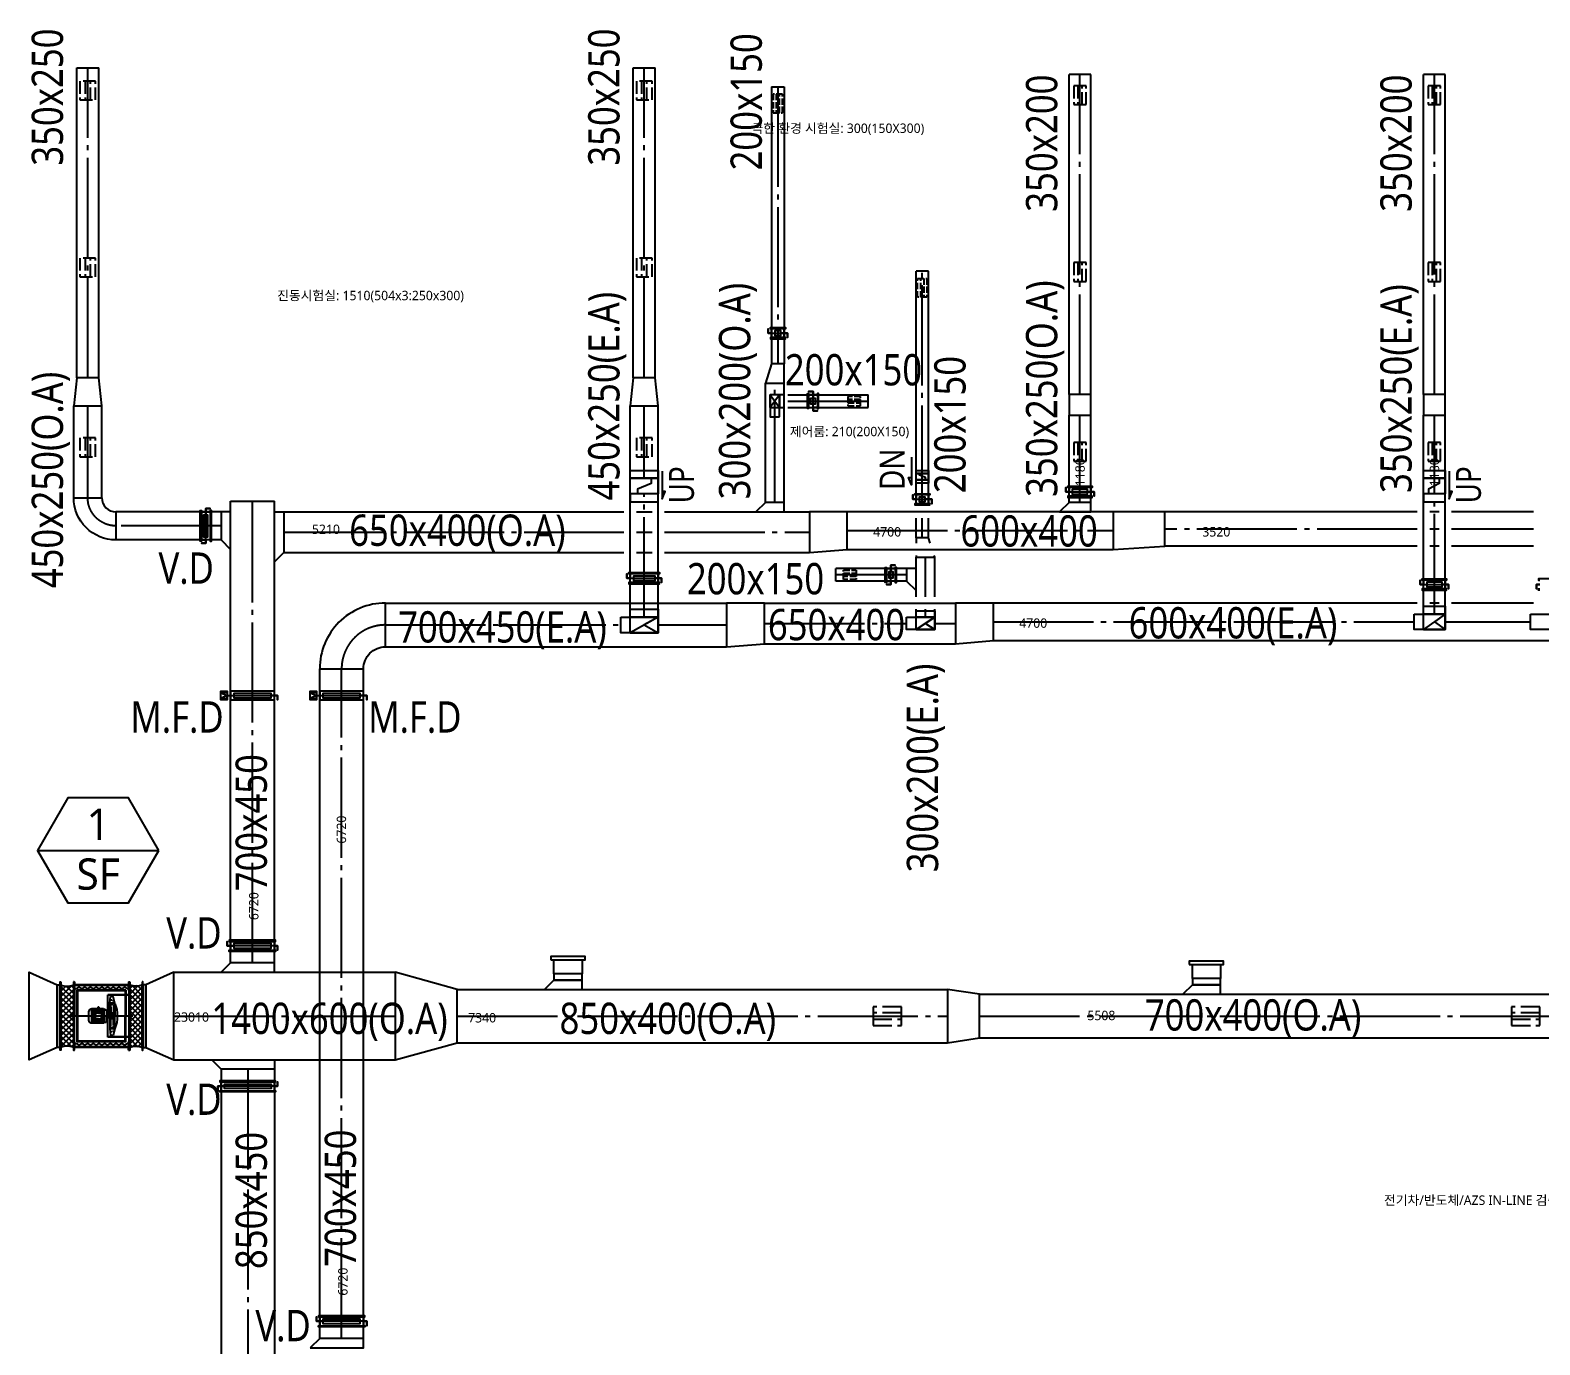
# Model space of a CAD drawing. Header units: millimetres. Extents: x 61566 to 667441, y 0 to 118800.
# Drawn here: x 378534 to 402654, y 62147 to 83154 of the extents above; entities that cross this region are included whole.
import ezdxf
from ezdxf.enums import TextEntityAlignment as Align

# ---------------------------------------------------------------- set-up
doc = ezdxf.new("R2010")
doc.units = ezdxf.units.MM
doc.header["$LTSCALE"] = 200
for name, pattern in [('CEN6', [12, 10, -0.75, 0.5, -0.75]), ('CENTER', [50.8, 31.75, -6.35, 6.35, -6.35]), ('H6', [6.5, 5, -1.5]), ('PHANTOM', [25, 20, -1, 1, -1, 1, -1])]:
    doc.linetypes.add(name, pattern=pattern)
doc.layers.get('DEFPOINTS').update_dxf_attribs({"color": 137})
for name, color, linetype in [('1 EA', 3, 'Continuous'), ('1 MFD', 11, 'Continuous'), ('1 OA', 4, 'Continuous'), ('1 VD', 1, 'Continuous'), ('EQ', 11, 'Continuous'), ('LG-장비번호', 7, 'Continuous'), ('TE', 2, 'Continuous')]:
    doc.layers.add(name, color=color, linetype=linetype)
doc.styles.add('SUNJIN', font='malgun.ttf')
pattern_1 = [(225, (493525.115, 111765.863), (44.194174, -44.194174), []), (315, (493525.115, 111765.863), (44.194174, 44.194174), [])]

# ---------------------------------------------------------------- blocks, each defined once
blk = doc.blocks.new('1 DIL FAN-710')
at = {"layer": 'EQ'}
for p, q in [((-900, 547), (-900, -547)), ((-890, 547), (-900, 547)), ((-900, 500), (0, 500)), ((-890, 547), (-890, 339)), ((-881, 547), (-890, 547)), ((-890, 490), (-10, 490)), ((-881, 547), (-881, 504)), ((-864, 500), (-864, 481)), ((-36, 500), (-36, 481)), ((-10, 547), (-20, 547)), ((-20, 547), (-20, 504)), ((-10, 547), (-10, 1)), ((-10, 547), (0, 547)), ((-10, 490), (0, 490)), ((0, 547), (0, -547)), ((-894, 449), (-894, 1)), ((-894, 449), (-890, 449)), ((-894, 335), (-551, 335)), ((-881, 409), (-890, 409)), ((-890, 339), (-551, 339)), ((-881, 445), (-881, 477)), ((-881, 446), (-881, 409)), ((-864, 481), (-877, 481)), ((-660, 208), (-635, 315)), ((-636, 247), (-633, 251)), ((-635, 315), (-591, 315)), ((-633, 251), (-623, 252)), ((-615, 253), (-602, 254)), ((-595, 255), (-585, 256)), ((-581, 208), (-591, 315)), ((-551, -338), (-551, 339)), ((-36, 481), (-23, 481)), ((-36, 442), (-36, 432)), ((-36, 442), (-23, 442)), ((-36, 432), (-10, 432)), ((-19, 445), (-19, 477)), ((-893, -449), (-894, 0)), ((-660, 206), (-653, 218)), ((-646, 208), (-660, 208)), ((-660, 203), (-660, 34)), ((-581, 203), (-660, 203)), ((-642, 155), (-660, 170)), ((-660, 49), (-581, 49)), ((-660, 34), (-660, 22)), ((-660, 22), (-660, 2)), ((-660, 19), (-615, 19)), ((-660, 19), (-660, -12)), ((-660, 14), (-574, 14)), ((-660, 1), (-660, 14)), ((-660, -200), (-660, 2)), ((-646, 230), (-640, 240)), ((-646, 208), (-620, 208)), ((-646, 203), (-646, 208)), ((-642, 203), (-642, 186)), ((-642, 186), (-620, 186)), ((-642, 155), (-642, 49)), ((-633, 203), (-633, 196)), ((-631, 194), (-620, 194)), ((-628, 203), (-628, 196)), ((-628, 196), (-628, 196)), ((-628, 194), (-628, 191)), ((-628, 191), (-627, 190)), ((-628, 191), (-613, 191)), ((-627, 194), (-627, 190)), ((-627, 190), (-614, 190)), ((-620, 208), (-581, 208)), ((-620, 194), (-610, 194)), ((-598, 186), (-620, 186)), ((-615, 19), (-615, 14)), ((-614, 194), (-614, 190)), ((-613, 191), (-614, 190)), ((-613, 203), (-613, 196)), ((-613, 191), (-613, 194)), ((-608, 196), (-607, 196)), ((-607, 203), (-607, 196)), ((-598, 203), (-598, 186)), ((-598, 155), (-581, 170)), ((-598, 155), (-598, 49)), ((-581, 14), (-581, 203)), ((-574, 19), (-562, 19)), ((-574, 1), (-574, 19)), ((-574, 1), (-574, -17)), ((-562, 1), (-562, 39)), ((-562, 39), (-556, 39)), ((-562, 1), (-562, -36)), ((-551, -68), (-551, 71)), ((-537, 71), (-551, 71)), ((-537, 71), (-537, 74)), ((-537, 71), (-537, -72)), ((-506, 105), (-495, 105)), ((-499, 1), (-499, 105)), ((-499, 1), (-499, -103)), ((-481, 114), (-495, 105)), ((-482, 104), (-491, 99)), ((-482, 100), (-491, 95)), ((-482, 85), (-491, 81)), ((-482, 81), (-491, 77)), ((-482, 67), (-491, 62)), ((-482, 63), (-491, 58)), ((-482, 48), (-491, 44)), ((-482, 45), (-491, 40)), ((-482, 30), (-491, 25)), ((-482, 26), (-491, 22)), ((-482, 11), (-491, 7)), ((-482, 8), (-491, 3)), ((-481, 114), (-287, 114)), ((-479, 104), (-297, 104)), ((-479, 101), (-297, 101)), ((-479, 86), (-297, 86)), ((-479, 82), (-297, 82)), ((-479, 68), (-297, 68)), ((-479, 64), (-297, 64)), ((-479, 49), (-442, 49)), ((-479, 45), (-443, 45)), ((-479, 31), (-445, 31)), ((-479, 27), (-446, 27)), ((-479, 12), (-448, 12)), ((-479, 9), (-448, 9)), ((-442, 53), (-449, 7)), ((-399, 62), (-431, 62)), ((-399, 47), (-431, 47)), ((-404, 140), (-404, 119)), ((-399, 62), (-366, 62)), ((-399, 47), (-366, 47)), ((-393, 140), (-393, 119)), ((-356, 53), (-349, 7)), ((-355, 49), (-297, 49)), ((-355, 45), (-297, 45)), ((-352, 31), (-297, 31)), ((-352, 27), (-297, 27)), ((-350, 12), (-297, 12)), ((-349, 9), (-297, 9)), ((-297, -111), (-297, 114)), ((-245, -71), (-245, 73)), ((-10, -547), (-10, 1)), ((-660, -12), (-574, -12)), ((-660, -46), (-581, -46)), ((-642, -151), (-660, -166)), ((-581, -200), (-660, -200)), ((-660, -204), (-635, -311)), ((-646, -204), (-660, -204)), ((-660, -204), (-653, -216)), ((-646, -199), (-646, -204)), ((-646, -204), (-620, -204)), ((-646, -228), (-640, -238)), ((-642, -151), (-642, -46)), ((-642, -200), (-642, -182)), ((-642, -182), (-620, -182)), ((-633, -200), (-633, -192)), ((-631, -190), (-620, -190)), ((-628, -187), (-627, -186)), ((-628, -190), (-628, -187)), ((-628, -187), (-613, -187)), ((-628, -200), (-628, -192)), ((-628, -192), (-628, -192)), ((-627, -190), (-627, -186)), ((-627, -186), (-614, -186)), ((-598, -182), (-620, -182)), ((-620, -190), (-610, -190)), ((-620, -204), (-581, -204)), ((-613, -187), (-614, -186)), ((-614, -190), (-614, -186)), ((-613, -187), (-613, -190)), ((-613, -200), (-613, -192)), ((-608, -192), (-607, -192)), ((-607, -200), (-607, -192)), ((-598, -151), (-598, -46)), ((-598, -151), (-581, -166)), ((-598, -200), (-598, -182)), ((-581, -204), (-591, -311)), ((-581, -12), (-581, -200)), ((-574, -17), (-562, -17)), ((-562, -36), (-556, -36)), ((-537, -68), (-551, -68)), ((-506, -103), (-495, -103)), ((-481, -111), (-495, -103)), ((-482, -5), (-491, -1)), ((-482, -9), (-491, -4)), ((-482, -24), (-491, -19)), ((-482, -27), (-491, -23)), ((-482, -42), (-491, -38)), ((-482, -46), (-491, -41)), ((-482, -61), (-491, -56)), ((-482, -64), (-491, -60)), ((-482, -79), (-491, -75)), ((-482, -83), (-491, -78)), ((-482, -98), (-491, -93)), ((-482, -101), (-491, -97)), ((-481, -111), (-287, -111)), ((-479, -6), (-448, -6)), ((-479, -10), (-448, -10)), ((-479, -25), (-446, -25)), ((-479, -28), (-445, -28)), ((-479, -43), (-443, -43)), ((-479, -47), (-442, -47)), ((-479, -62), (-297, -62)), ((-479, -65), (-297, -65)), ((-479, -80), (-297, -80)), ((-479, -84), (-297, -84)), ((-479, -99), (-297, -99)), ((-479, -102), (-297, -102)), ((-442, -51), (-448, -6)), ((-399, -45), (-431, -45)), ((-399, -59), (-431, -59)), ((-399, -45), (-366, -45)), ((-399, -59), (-366, -59)), ((-356, -51), (-349, -4)), ((-355, -43), (-297, -43)), ((-355, -47), (-297, -47)), ((-352, -25), (-297, -25)), ((-352, -28), (-297, -28)), ((-350, -10), (-297, -10)), ((-349, -6), (-297, -6)), ((-893, -334), (-551, -334)), ((-893, -449), (-889, -449)), ((-890, -547), (-890, -338)), ((-890, -338), (-551, -338)), ((-881, -409), (-890, -409)), ((-881, -446), (-881, -409)), ((-881, -445), (-881, -477)), ((-864, -481), (-877, -481)), ((-864, -500), (-864, -481)), ((-828, -412), (-828, -412)), ((-636, -245), (-633, -249)), ((-635, -311), (-591, -311)), ((-633, -249), (-623, -250)), ((-615, -251), (-602, -252)), ((-595, -252), (-585, -253)), ((-36, -442), (-36, -432)), ((-36, -432), (-10, -432)), ((-36, -442), (-23, -442)), ((-36, -500), (-36, -481)), ((-36, -481), (-23, -481)), ((-19, -445), (-19, -477)), ((-890, -490), (-900, -490)), ((-900, -500), (0, -500)), ((-890, -547), (-900, -547)), ((-890, -490), (-10, -490)), ((-881, -547), (-890, -547)), ((-881, -547), (-881, -504)), ((-20, -547), (-20, -504)), ((-10, -547), (-20, -547)), ((-10, -490), (0, -490)), ((-10, -547), (0, -547))]:
    blk.add_line(p, q, dxfattribs=at)
at = {"layer": 'EQ', "linetype": 'PHANTOM', "ltscale": 0.25}
for p, q in [((-840, 412), (-840, 1)), ((-840, 412), (-57, 412)), ((-828, 401), (-828, 1)), ((-828, 401), (-69, 401)), ((-69, -401), (-69, 401)), ((-57, -412), (-57, 412)), ((-840, -412), (-840, 1)), ((-828, -401), (-828, 1)), ((-840, -412), (-57, -412)), ((-828, -401), (-69, -401))]:
    blk.add_line(p, q, dxfattribs=at)
at = {"layer": 'EQ', "color": 1, "linetype": 'CENTER', "ltscale": 0.25}
blk.add_line((-952, 0), (55, 0), dxfattribs=at)
at = {"layer": 'EQ'}
for points in [[(-254, 89, 0.041618), (-253, 86, 0.041618), (-252, 83, 0.02837), (-251, 81, 0.02837), (-250, 80)], [(-254, -86, -0.041618), (-253, -83, -0.041618), (-252, -81, -0.02837), (-251, -79, -0.02837), (-250, -78)]]:
    blk.add_lwpolyline(points, format="xyb", dxfattribs=at)
for centre, radius, start, end in [((-877, 504), 3.9, 180, 270), ((-24, 504), 3.9, 270, 0), ((-877, 477), 3.9, 90, 180), ((-23, 477), 3.9, 0, 90), ((-23, 445), 3.9, 270, 0), ((-188, 2), 514, 156.9061, 203.0939), ((-630, 197), 3.12, 207.6906, 332.8875), ((-620, 211), 16.9, 244.4352, 295.5648), ((-610, 197), 3.09, 207.9848, 333.1651), ((-556, 44), 5.52, 270, 0), ((-506, 74), 30.7, 90, 180), ((-479, 101), 3.39, 90, 133.1443), ((-479, 97), 3.39, 90, 133.1443), ((-479, 83), 3.39, 90, 133.1443), ((-479, 79), 3.39, 90, 133.1443), ((-479, 64), 3.39, 90, 133.1443), ((-479, 61), 3.39, 90, 133.1443), ((-479, 46), 3.39, 90, 133.1443), ((-479, 42), 3.39, 90, 133.1443), ((-479, 27), 3.39, 90, 133.1443), ((-479, 24), 3.39, 90, 133.1443), ((-479, 9), 3.39, 90, 133.1443), ((-479, 5), 3.39, 90, 133.1443), ((-406, 1), 43.1, 170.1321, 189.8679), ((-432, 35), 12.8, 88.913, 160.6607), ((-431, 51), 10.3, 90, 171.3211), ((-404, 114), 5.73, 90, 180), ((-399, 140), 5.73, 0, 180), ((-393, 114), 5.73, 0, 90), ((-366, 51), 10.3, 8.6789, 90), ((-366, 35), 12.8, 19.3393, 91.087), ((-391, 1), 43.1, 350.1321, 9.8679), ((-283, 85), 29.1, 6.8345, 99.5377), ((-252, 73), 7.25, 0, 76.3536), ((-630, -193), 3.12, 27.1125, 152.3094), ((-620, -207), 16.9, 64.4352, 115.5648), ((-610, -193), 3.09, 26.8349, 152.0152), ((-556, -42), 5.52, 0, 90), ((-506, -72), 30.7, 180, 270), ((-479, -3), 3.39, 226.8557, 270), ((-479, -7), 3.39, 226.8557, 270), ((-479, -21), 3.39, 226.8557, 270), ((-479, -25), 3.39, 226.8557, 270), ((-479, -40), 3.39, 226.8557, 270), ((-479, -43), 3.39, 226.8557, 270), ((-479, -58), 3.39, 226.8557, 270), ((-479, -62), 3.39, 226.8557, 270), ((-479, -77), 3.39, 226.8557, 270), ((-479, -80), 3.39, 226.8557, 270), ((-479, -95), 3.39, 226.8557, 270), ((-479, -99), 3.39, 226.8557, 270), ((-432, -32), 12.8, 199.3393, 271.087), ((-431, -49), 10.3, 188.6789, 270), ((-366, -32), 12.8, 268.913, 340.6607), ((-366, -49), 10.3, 270, 351.3211), ((-283, -83), 29.1, 260.4623, 353.1655), ((-252, -71), 7.25, 283.6464, 0), ((-877, -477), 3.9, 180, 270), ((-23, -445), 3.9, 0, 90), ((-23, -477), 3.9, 270, 0), ((-877, -504), 3.9, 90, 180), ((-23, -504), 3.9, 0, 90)]:
    blk.add_arc(centre, radius, start, end, dxfattribs=at)
at = {"layer": 'EQ', "color": 1, "linetype": 'CENTER', "ltscale": 0.25}
for centre, start, end in [((-865, 463), 232.6689, 270), ((-865, 463), 270, 333.2102), ((-819, 437), 90, 153.2102), ((-819, 437), 26.7898, 90), ((-774, 463), 206.7898, 270), ((-774, 463), 270, 333.2102), ((-728, 437), 90, 153.2102), ((-728, 437), 26.7898, 90), ((-683, 463), 206.7898, 270), ((-683, 463), 270, 333.2102), ((-637, 437), 90, 153.2102), ((-637, 437), 26.7898, 90), ((-592, 463), 206.7898, 270), ((-592, 463), 270, 333.2102), ((-546, 437), 90, 153.2102), ((-546, 437), 26.7898, 90), ((-500, 463), 206.7898, 270), ((-500, 463), 270, 333.2102), ((-455, 437), 90, 153.2102), ((-455, 437), 26.7898, 90), ((-409, 463), 206.7898, 270), ((-409, 463), 270, 333.2102), ((-364, 437), 90, 153.2102), ((-364, 437), 26.7898, 90), ((-318, 463), 206.7898, 270), ((-318, 463), 270, 333.2102), ((-273, 437), 90, 153.2102), ((-273, 437), 26.7898, 90), ((-227, 463), 206.7898, 270), ((-227, 463), 270, 333.2102), ((-182, 437), 90, 153.2102), ((-182, 437), 26.7898, 90), ((-136, 463), 206.7898, 270), ((-136, 463), 270, 333.2102), ((-91, 437), 90, 153.2102), ((-91, 437), 26.7898, 90), ((-45, 463), 206.7898, 270), ((-45, 463), 270, 333.2102), ((0, 437), 139.2251, 153.2102), ((-865, -463), 90, 127.3311), ((-865, -463), 26.7898, 90), ((-819, -437), 206.7898, 270), ((-819, -437), 270, 333.2102), ((-774, -463), 90, 153.2102), ((-774, -463), 26.7898, 90), ((-728, -437), 206.7898, 270), ((-728, -437), 270, 333.2102), ((-683, -463), 90, 153.2102), ((-683, -463), 26.7898, 90), ((-637, -437), 206.7898, 270), ((-637, -437), 270, 333.2102), ((-592, -463), 90, 153.2102), ((-592, -463), 26.7898, 90), ((-546, -437), 206.7898, 270), ((-546, -437), 270, 333.2102), ((-500, -463), 90, 153.2102), ((-500, -463), 26.7898, 90), ((-455, -437), 206.7898, 270), ((-455, -437), 270, 333.2102), ((-409, -463), 90, 153.2102), ((-409, -463), 26.7898, 90), ((-364, -437), 206.7898, 270), ((-364, -437), 270, 333.2102), ((-318, -463), 90, 153.2102), ((-318, -463), 26.7898, 90), ((-273, -437), 206.7898, 270), ((-273, -437), 270, 333.2102), ((-227, -463), 90, 153.2102), ((-227, -463), 26.7898, 90), ((-182, -437), 206.7898, 270), ((-182, -437), 270, 333.2102), ((-136, -463), 90, 153.2102), ((-136, -463), 26.7898, 90), ((-91, -437), 206.7898, 270), ((-91, -437), 270, 333.2102), ((-45, -463), 90, 153.2102), ((-45, -463), 26.7898, 90), ((0, -437), 206.7898, 220.7749)]:
    blk.add_arc(centre, 26.2, start, end, dxfattribs=at)
blk = doc.blocks.new('1 DT-90-EL')
at = {"color": 0}
blk.add_lwpolyline([(-150, -100), (-50, -100, -0.414214), (0, -50), (0, 50, 0.414214)], format="xyb", close=True, dxfattribs=at)
blk.add_lwpolyline([(0, -50), (0, -50)])
at = {"color": 1, "linetype": 'CENTER', "ltscale": 2}
blk.add_arc((0, -100), 100, 90, 180, dxfattribs=at)
blk = doc.blocks.new('장비번호')
at = {"layer": 'LG-장비번호', "color": 0}
blk.add_line((-516, 0), (516, 0), dxfattribs=at)
blk.add_lwpolyline([(516, 0), (258, 447), (-258, 447), (-516, 0), (-258, -447), (258, -447)], close=True, dxfattribs=at)

msp = doc.modelspace()

# ---------------------------------------------------------------- hatches: boundary and pattern name
at = {"linetype": 'Continuous'}
h = msp.add_hatch(dxfattribs=at)
h.set_pattern_fill('ANSI37', color=1, scale=500, style=0)
h.set_pattern_definition(pattern_1)
edge = h.paths.add_edge_path()
edge.add_line((379024.1, 66899.9), (379024.1, 67899.9))
edge.add_arc((379124.1, 68132.6), 253.3, 246.74303, 293.25697)
edge.add_line((379224.1, 67899.9), (379224.1, 66899.9))
edge.add_arc((379124.1, 66667.3), 253.3, 66.74303, 113.25697)
h = msp.add_hatch(dxfattribs=at)
h.set_pattern_fill('ANSI37', color=1, scale=500, style=0)
h.set_pattern_definition(pattern_1)
edge = h.paths.add_edge_path()
edge.add_line((380324.1, 66899.9), (380324.1, 67899.9))
edge.add_arc((380224.1, 68132.6), 253.3, 246.74303, 293.25697, ccw=False)
edge.add_line((380124.1, 67899.9), (380124.1, 66899.9))
edge.add_arc((380224.1, 66667.3), 253.3, 66.74303, 113.25697, ccw=False)

# ---------------------------------------------------------------- linework, layer by layer
at = {"color": 2}
for points in [[(379024.1, 67946.9), (379024.1, 66853), (379014.1, 66853), (379014.1, 67946.9)], [(379224.1, 67946.9), (379224.1, 66853), (379234.1, 66853), (379234.1, 67946.9)], [(380124.1, 67946.9), (380124.1, 66853), (380114.1, 66853), (380114.1, 67946.9)], [(380324.1, 67946.9), (380324.1, 66853), (380334.1, 66853), (380334.1, 67946.9)]]:
    msp.add_lwpolyline(points, close=True, dxfattribs=at)
at = {"color": 1, "linetype": 'Continuous'}
for points in [[(379024.1, 66899.9), (379024.1, 67899.9, 0.2057887), (379224.1, 67899.9), (379224.1, 66899.9, 0.2057887)], [(380324.1, 66899.9), (380324.1, 67899.9, -0.2057887), (380124.1, 67899.9), (380124.1, 66899.9, -0.2057887)]]:
    msp.add_lwpolyline(points, format="xyb", close=True, dxfattribs=at)
at = {"layer": '1 EA'}
for p, q in [((388170.1, 77596.6), (388170.1, 82555.3)), ((388170.1, 82555.3), (388520.1, 82555.3)), ((388520.1, 77596.6), (388520.1, 82555.3)), ((400794.5, 77331.7), (400794.5, 82448.5)), ((401144.5, 82448.5), (400794.5, 82448.5)), ((401144.5, 77331.7), (401144.5, 82448.5)), ((392887.5, 79301.4), (392687.5, 79301.4)), ((392687.5, 75558.3), (392687.5, 79301.4)), ((392887.5, 75558.3), (392887.5, 79301.4)), ((388120.1, 73775), (388120.1, 77151.4)), ((388570.1, 73775), (388570.1, 77151.4)), ((400794.5, 73825), (400794.5, 77002.1)), ((401144.5, 73825), (401144.5, 77002.1)), ((392687.5, 75042.7), (392687.5, 75358.3)), ((392887.5, 75042.7), (392887.5, 75358.3)), ((392537.5, 74550.4), (391405.6, 74550.4)), ((391405.6, 74350.4), (391405.6, 74550.4)), ((392687.5, 74100), (392687.5, 74734.5)), ((392987.5, 74100), (392987.5, 74734.5)), ((392537.5, 74350.4), (391405.6, 74350.4)), ((384209.5, 74000), (389660.8, 74000)), ((390265.6, 74000), (393318.1, 74000)), ((392687.5, 73775), (392687.5, 73900)), ((392987.5, 73775), (392987.5, 73900)), ((400694.5, 74000), (393923, 74000)), ((401044.5, 74000), (400894.5, 74000)), ((402555.5, 74000), (401244.5, 74000)), ((390265.6, 73350), (393318.1, 73350)), ((393923, 73400), (403612.4, 73400)), ((384209.5, 73300), (389660.8, 73300)), ((383159.5, 62250), (383159.5, 72950)), ((383859.5, 62250), (383859.5, 72950))]:
    msp.add_line(p, q, dxfattribs=at)
at = {"layer": '1 EA', "color": 1, "linetype": 'CEN6', "ltscale": 0.8}
for p, q in [((388345.1, 77596.6), (388345.1, 82555.3)), ((400969.5, 77331.7), (400969.5, 82448.5)), ((392787.5, 75558.3), (392787.5, 79301.4)), ((388345.1, 75993.1), (388345.1, 77151.4)), ((400969.5, 73825), (400969.5, 77002.1)), ((388345.1, 73775), (388345.1, 75743.1)), ((392787.5, 75042.7), (392787.5, 75358.3)), ((392837.5, 74100), (392837.5, 74734.5)), ((392537.5, 74450.4), (391405.6, 74450.4)), ((392837.5, 73775), (392837.5, 73900)), ((384209.5, 73650), (387970.1, 73650)), ((388570.1, 73650), (389660.8, 73650)), ((390265.6, 73675), (392537.5, 73675)), ((392987.5, 73675), (393318.1, 73675)), ((393923, 73700), (400644.5, 73700)), ((401144.5, 73700), (402505.5, 73700)), ((383509.5, 62250), (383509.5, 72950))]:
    msp.add_line(p, q, dxfattribs=at)
at = {"layer": '1 EA', "color": 2, "linetype": 'H6', "ltscale": 0.1}
for points in [[(392862.5, 79186.6), (392862.5, 78886.6), (392712.5, 78886.6), (392712.5, 79186.6), (392862.5, 79186.6)], [(392812.7, 79186.6), (392812.7, 78886.6), (392762.2, 78886.6), (392762.2, 79186.6), (392812.7, 79186.6)], [(391528.5, 74525.4), (391728.5, 74525.4), (391728.5, 74375.4), (391528.5, 74375.4), (391528.5, 74525.4)], [(391528.5, 74475.7), (391728.5, 74475.7), (391728.5, 74425.2), (391528.5, 74425.2), (391528.5, 74475.7)]]:
    msp.add_lwpolyline(points, dxfattribs=at)
at = {"layer": '1 EA'}
for points in [[(388170.1, 77596.6), (388120.1, 77151.4), (388570.1, 77151.4), (388520.1, 77596.6), (388170.1, 77596.6)], [(392615.4, 76333.3), (392615.4, 75890.7), (392566.8, 76006.5), (392615.4, 76006.5)], [(388120.1, 76118.1), (388570.1, 76118.1), (388570.1, 75993.1), (388120.1, 75993.1), (388120.1, 76118.1)], [(388120.1, 75993.1), (388570.1, 75993.1), (388570.1, 75743.1), (388120.1, 75743.1), (388120.1, 75993.1)], [(388458, 75993.1), (388458, 75912.6), (388238, 75821.4), (388238, 75743.1)], [(388631, 76108), (388631, 75665.4), (388679.6, 75781.2), (388631, 75781.2)], [(392687.5, 76118.4), (392887.5, 76118.4), (392887.5, 76068.4), (392687.5, 76068.4), (392687.5, 76118.4)], [(392687.5, 76068.4), (392887.5, 76068.4), (392887.5, 75968.4), (392687.5, 75968.4), (392687.5, 76068.4)], [(392840, 75968.4), (392840, 76004.3), (392744, 76043), (392744, 76068.4)], [(400794.5, 76118.1), (401144.5, 76118.1), (401144.5, 75993.1), (400794.5, 75993.1), (400794.5, 76118.1)], [(400794.5, 75993.1), (401144.5, 75993.1), (401144.5, 75743.1), (400794.5, 75743.1), (400794.5, 75993.1)], [(401046.5, 75993.1), (401046.5, 75912.6), (400877.1, 75821.4), (400877.1, 75743.1)], [(401205.4, 76108), (401205.4, 75665.4), (401254, 75781.2), (401205.4, 75781.2)], [(388120.1, 75618.1), (388570.1, 75618.1), (388570.1, 75743.1), (388120.1, 75743.1), (388120.1, 75618.1)], [(392687.5, 75968.4), (392887.5, 75968.4), (392887.5, 75918.4), (392687.5, 75918.4), (392687.5, 75968.4)], [(400794.5, 75618.1), (401144.5, 75618.1), (401144.5, 75743.1), (400794.5, 75743.1), (400794.5, 75618.1)], [(392687.5, 75042.7), (392687.5, 74958.3)], [(392914.9, 74958.3), (392887.5, 75042.7), (392687.5, 75042.7)], [(392687.5, 74200.4), (392687.5, 74550.4), (392537.5, 74550.4), (392537.5, 74350.4), (392687.5, 74200.4)], [(392687.5, 74758.3), (392687.5, 74734.5), (392987.5, 74734.5), (392979.8, 74758.3)], [(388120.1, 73900), (388570.1, 73900), (388570.1, 73775), (388120.1, 73775), (388120.1, 73900)], [(389660.8, 74000), (389660.8, 73300), (390265.6, 73350), (390265.6, 74000), (389660.8, 74000)], [(392687.5, 73875), (392987.5, 73875), (392987.5, 73775), (392687.5, 73775), (392687.5, 73875)], [(393318.1, 74000), (393318.1, 73350), (393923, 73400), (393923, 74000), (393318.1, 74000)], [(400644.5, 73825), (401144.5, 73825), (401144.5, 73575), (400644.5, 73575), (400644.5, 73825)], [(400794.5, 73950), (401144.5, 73950), (401144.5, 73825), (400794.5, 73825), (400794.5, 73950)], [(400794.5, 73825), (401144.5, 73825), (401144.5, 73575), (400794.5, 73575), (400794.5, 73825)], [(402505.5, 73825), (403005.5, 73825), (403005.5, 73575), (402505.5, 73575), (402505.5, 73825)], [(387970.1, 73775), (388570.1, 73775), (388570.1, 73525), (387970.1, 73525), (387970.1, 73775)], [(388120.1, 73775), (388570.1, 73775), (388570.1, 73525), (388120.1, 73525), (388120.1, 73775)], [(392537.5, 73775), (392987.5, 73775), (392987.5, 73575), (392537.5, 73575), (392537.5, 73775)], [(392687.5, 73775), (392987.5, 73775), (392987.5, 73575), (392687.5, 73575), (392687.5, 73775)], [(383009.5, 62100), (383859.5, 62100), (383859.5, 62250), (383159.5, 62250), (383009.5, 62100)]]:
    msp.add_lwpolyline(points, dxfattribs=at)
msp.add_lwpolyline([(400794.5, 77002.1), (401144.5, 77002.1), (401144.5, 77331.7), (400794.5, 77331.7)], close=True, dxfattribs=at)
at = {"layer": '1 EA', "color": 1, "linetype": 'CEN6', "ltscale": 0.8}
for points in [[(401144.5, 73825), (400794.5, 73575), (401144.5, 73575), (401144.5, 73825)], [(401144.5, 73825), (400969.5, 73700), (401144.5, 73575), (401144.5, 73825)], [(388570.1, 73775), (388120.1, 73525), (388570.1, 73525), (388570.1, 73775)], [(388570.1, 73775), (388345.1, 73650), (388570.1, 73525), (388570.1, 73775)], [(392987.5, 73775), (392687.5, 73575), (392987.5, 73575), (392987.5, 73775)], [(392987.5, 73775), (392837.5, 73675), (392987.5, 73575), (392987.5, 73775)]]:
    msp.add_lwpolyline(points, dxfattribs=at)
at = {"layer": '1 MFD'}
for points in [[(381683, 72567.5), (381581.9, 72567.5), (381683, 72521), (381581.9, 72474.5), (381683, 72474.5), (381683, 72521), (381683, 72451), (381581.9, 72451), (381581.9, 72591), (381683, 72591), (381683, 72521), (381735.5, 72521), (381735.5, 72451), (382435.5, 72451), (382435.5, 72521), (382488, 72521), (382488, 72451), (382488, 72521), (382435.5, 72521), (382435.5, 72591), (381735.5, 72591), (381735.5, 72521), (382435.5, 72521), (382383, 72521), (382383, 72556), (381788, 72556), (381788, 72486), (382383, 72486), (382383, 72521)], [(383107, 72567.5), (383005.8, 72567.5), (383107, 72521), (383005.8, 72474.5), (383107, 72474.5), (383107, 72521), (383107, 72451), (383005.8, 72451), (383005.8, 72591), (383107, 72591), (383107, 72521), (383159.5, 72521), (383159.5, 72451), (383859.5, 72451), (383859.5, 72521), (383912, 72521), (383912, 72451), (383912, 72521), (383859.5, 72521), (383859.5, 72591), (383159.5, 72591), (383159.5, 72521), (383859.5, 72521), (383807, 72521), (383807, 72556), (383212, 72556), (383212, 72486), (383807, 72486), (383807, 72521)]]:
    msp.add_lwpolyline(points, dxfattribs=at)
at = {"layer": '1 OA'}
for p, q in [((379278.6, 77596.6), (379278.6, 82555.3)), ((379278.6, 82555.3), (379628.6, 82555.3)), ((379628.6, 77596.6), (379628.6, 82555.3)), ((395482, 82448.5), (395132, 82448.5)), ((395132, 77331.7), (395132, 82448.5)), ((395482, 77331.7), (395482, 82448.5)), ((390380, 82248.7), (390380, 77822)), ((390380, 82248.7), (390580, 82248.7)), ((390580, 82248.7), (390580, 77822)), ((390280, 75608.3), (390280, 77514.8)), ((390580, 75608.3), (390580, 77514.8)), ((390641.2, 77326.7), (391922.9, 77326.7)), ((391922.9, 77126.7), (391922.9, 77326.7)), ((379228.6, 75683.3), (379228.6, 77151.4)), ((379678.6, 75683.3), (379678.6, 77151.4)), ((390641.2, 77126.7), (391922.9, 77126.7)), ((395132, 75608.3), (395132, 77002.1)), ((395482, 75608.3), (395482, 77002.1)), ((381735.5, 68250), (381735.5, 75625.7)), ((381735.5, 75625.7), (382435.5, 75625.7)), ((382435.5, 68250), (382435.5, 75625.7)), ((381585.5, 75458.3), (379903.6, 75458.3)), ((382585.5, 75458.3), (388020.1, 75458.3)), ((388220.1, 75458.3), (388470.1, 75458.3)), ((388670.1, 75458.3), (390984.4, 75458.3)), ((395835.5, 75458.3), (391589.2, 75458.3)), ((400694.5, 75458.3), (396662.3, 75458.3)), ((401044.5, 75458.3), (400894.5, 75458.3)), ((402555.5, 75458.3), (401244.5, 75458.3)), ((381585.5, 75008.3), (379903.6, 75008.3)), ((382585.5, 74808.3), (388020.1, 74808.3)), ((388220.1, 74808.3), (388470.1, 74808.3)), ((388670.1, 74808.3), (390984.4, 74808.3)), ((391589.2, 74858.3), (395835.5, 74858.3)), ((400694.5, 74908.3), (396662.3, 74908.3)), ((401044.5, 74908.3), (400894.5, 74908.3)), ((402555.5, 74908.3), (401244.5, 74908.3)), ((380830.8, 68100), (384367.9, 68100)), ((385356.7, 67825), (393188.6, 67825)), ((393700.2, 67750), (403337.9, 67750)), ((385356.7, 66975), (393188.6, 66975)), ((393700.2, 67050), (403337.9, 67050)), ((380830.8, 66700), (384367.9, 66700)), ((381585.5, 66550), (381585.5, 53062.3)), ((382435.5, 66550), (382435.5, 53062.3))]:
    msp.add_line(p, q, dxfattribs=at)
at = {"layer": '1 OA', "color": 1, "linetype": 'CEN6', "ltscale": 0.8}
for p, q in [((379453.6, 77596.6), (379453.6, 82555.3)), ((395307, 77331.7), (395307, 82448.5)), ((390480, 82248.7), (390480, 77822)), ((390430, 75608.3), (390430, 77514.8)), ((390641.2, 77226.7), (391922.9, 77226.7)), ((379453.6, 75683.3), (379453.6, 77151.4)), ((395307, 75608.3), (395307, 77002.1)), ((382085.5, 68250), (382085.5, 75625.7)), ((381585.5, 75233.3), (379903.6, 75233.3)), ((382585.5, 75133.3), (388020.1, 75133.3)), ((388220.1, 75133.3), (388470.1, 75133.3)), ((388670.1, 75133.3), (390984.4, 75133.3)), ((391589.2, 75158.3), (395835.5, 75158.3)), ((400694.5, 75183.3), (396662.3, 75183.3)), ((401044.5, 75183.3), (400894.5, 75183.3)), ((402555.5, 75183.3), (401244.5, 75183.3)), ((380830.8, 67400), (384367.9, 67400)), ((385356.7, 67400), (393188.6, 67400)), ((393700.2, 67400), (403337.9, 67400)), ((382010.5, 66550), (382010.5, 53062.3))]:
    msp.add_line(p, q, dxfattribs=at)
at = {"layer": '1 OA', "color": 2, "linetype": 'H6', "ltscale": 0.2}
for points in [[(379328.6, 82338.8), (379328.6, 82038.8), (379578.6, 82038.8), (379578.6, 82338.8), (379328.6, 82338.8)], [(379411.6, 82338.8), (379411.6, 82038.8), (379495.7, 82038.8), (379495.7, 82338.8), (379411.6, 82338.8)], [(388220.1, 82338.8), (388220.1, 82038.8), (388470.1, 82038.8), (388470.1, 82338.8), (388220.1, 82338.8)], [(388303, 82338.8), (388303, 82038.8), (388387.1, 82038.8), (388387.1, 82338.8), (388303, 82338.8)], [(395207, 82264.9), (395207, 81964.9), (395407, 81964.9), (395407, 82264.9), (395207, 82264.9)], [(395273.3, 82264.9), (395273.3, 81964.9), (395340.7, 81964.9), (395340.7, 82264.9), (395273.3, 82264.9)], [(400869.5, 82264.9), (400869.5, 81964.9), (401069.5, 81964.9), (401069.5, 82264.9), (400869.5, 82264.9)], [(400935.8, 82264.9), (400935.8, 81964.9), (401003.1, 81964.9), (401003.1, 82264.9), (400935.8, 82264.9)], [(379328.6, 79513.5), (379328.6, 79213.5), (379578.6, 79213.5), (379578.6, 79513.5), (379328.6, 79513.5)], [(379411.6, 79513.5), (379411.6, 79213.5), (379495.7, 79213.5), (379495.7, 79513.5), (379411.6, 79513.5)], [(388220.1, 79513.5), (388220.1, 79213.5), (388470.1, 79213.5), (388470.1, 79513.5), (388220.1, 79513.5)], [(388303, 79513.5), (388303, 79213.5), (388387.1, 79213.5), (388387.1, 79513.5), (388303, 79513.5)], [(395207, 79439.6), (395207, 79139.6), (395407, 79139.6), (395407, 79439.6), (395207, 79439.6)], [(395273.3, 79439.6), (395273.3, 79139.6), (395340.7, 79139.6), (395340.7, 79439.6), (395273.3, 79439.6)], [(400869.5, 79439.6), (400869.5, 79139.6), (401069.5, 79139.6), (401069.5, 79439.6), (400869.5, 79439.6)], [(400935.8, 79439.6), (400935.8, 79139.6), (401003.1, 79139.6), (401003.1, 79439.6), (400935.8, 79439.6)], [(379328.6, 76638.8), (379328.6, 76338.8), (379578.6, 76338.8), (379578.6, 76638.8), (379328.6, 76638.8)], [(379411.6, 76638.8), (379411.6, 76338.8), (379495.7, 76338.8), (379495.7, 76638.8), (379411.6, 76638.8)], [(388220.1, 76638.8), (388220.1, 76338.8), (388470.1, 76338.8), (388470.1, 76638.8), (388220.1, 76638.8)], [(388303, 76638.8), (388303, 76338.8), (388387.1, 76338.8), (388387.1, 76638.8), (388303, 76638.8)], [(395207, 76564.9), (395207, 76264.9), (395407, 76264.9), (395407, 76564.9), (395207, 76564.9)], [(395273.3, 76564.9), (395273.3, 76264.9), (395340.7, 76264.9), (395340.7, 76564.9), (395273.3, 76564.9)], [(400869.5, 76564.9), (400869.5, 76264.9), (401069.5, 76264.9), (401069.5, 76564.9), (400869.5, 76564.9)], [(400935.8, 76564.9), (400935.8, 76264.9), (401003.1, 76264.9), (401003.1, 76564.9), (400935.8, 76564.9)]]:
    msp.add_lwpolyline(points, dxfattribs=at)
at = {"layer": '1 OA', "color": 2, "linetype": 'H6', "ltscale": 0.1}
for points in [[(390405, 82133.9), (390405, 81833.9), (390555, 81833.9), (390555, 82133.9), (390405, 82133.9)], [(390454.7, 82133.9), (390454.7, 81833.9), (390505.2, 81833.9), (390505.2, 82133.9), (390454.7, 82133.9)], [(391800, 77301.7), (391600, 77301.7), (391600, 77151.7), (391800, 77151.7), (391800, 77301.7)], [(391800, 77252), (391600, 77252), (391600, 77201.5), (391800, 77201.5), (391800, 77252)]]:
    msp.add_lwpolyline(points, dxfattribs=at)
at = {"layer": '1 OA'}
for points in [[(390580, 77822), (390380, 77822), (390280, 77514.8), (390580, 77514.8), (390580, 77822)], [(379278.6, 77596.6), (379228.6, 77151.4), (379678.6, 77151.4), (379628.6, 77596.6), (379278.6, 77596.6)], [(390505, 77126.7), (390505, 77326.7), (390355, 77326.7), (390355, 77126.7), (390505, 77126.7)], [(390505, 76976.7), (390505, 77326.7), (390355, 77326.7), (390355, 76976.7), (390505, 76976.7)], [(390580, 77126.7), (390580, 77326.7), (390505, 77326.7), (390505, 77126.7), (390580, 77126.7)], [(390130, 75458.3), (390580, 75458.3), (390580, 75608.3), (390280, 75608.3), (390130, 75458.3)], [(394982, 75458.3), (395482, 75458.3), (395482, 75608.3), (395132, 75608.3), (394982, 75458.3)], [(381735.5, 74858.3), (381735.5, 75458.3), (381585.5, 75458.3), (381585.5, 75008.3), (381735.5, 74858.3)], [(382435.5, 74658.3), (382435.5, 75458.3), (382585.5, 75458.3), (382585.5, 74808.3), (382435.5, 74658.3)], [(390984.4, 75458.3), (390984.4, 74808.3), (391589.2, 74858.3), (391589.2, 75458.3), (390984.4, 75458.3)], [(395835.5, 75458.3), (395835.5, 74858.3), (396662.3, 74908.3), (396662.3, 75458.3), (395835.5, 75458.3)], [(386902.8, 68300), (387352.8, 68300), (387352.8, 68075), (386902.8, 68075), (386902.8, 68300)], [(381585.5, 68100), (382435.5, 68100), (382435.5, 68250), (381735.5, 68250), (381585.5, 68100)], [(384367.9, 68100), (384367.9, 66700), (385356.7, 66975), (385356.7, 67825), (384367.9, 68100)], [(386902.8, 67975), (387352.8, 67975), (387352.8, 68075), (386902.8, 68075), (386902.8, 67975)], [(397102.8, 68225), (397552.8, 68225), (397552.8, 68000), (397102.8, 68000), (397102.8, 68225)], [(386752.8, 67825), (387352.8, 67825), (387352.8, 67975), (386902.8, 67975), (386752.8, 67825)], [(393188.6, 67825), (393188.6, 66975), (393700.2, 67050), (393700.2, 67750), (393188.6, 67825)], [(396952.8, 67750), (397552.8, 67750), (397552.8, 67900), (397102.8, 67900), (396952.8, 67750)], [(397102.8, 67900), (397552.8, 67900), (397552.8, 68000), (397102.8, 68000), (397102.8, 67900)], [(381435.5, 66700), (382435.5, 66700), (382435.5, 66550), (381585.5, 66550), (381435.5, 66700)]]:
    msp.add_lwpolyline(points, dxfattribs=at)
at = {"layer": '1 OA', "color": 1, "linetype": 'CEN6', "ltscale": 0.8}
msp.add_lwpolyline([(390355, 77126.7), (390355, 77326.7), (390505, 77126.7), (390505, 77326.7), (390355, 77126.7)], dxfattribs=at)
at = {"layer": '1 OA'}
for points in [[(395132, 77002.1), (395482, 77002.1), (395482, 77331.7), (395132, 77331.7)], [(378964.1, 67899.9), (378964.1, 66899.9), (378517.4, 66700), (378517.4, 68100)], [(380384.1, 67899.9), (380384.1, 66899.9), (380830.8, 66700), (380830.8, 68100)], [(379014.1, 67899.9), (379014.1, 66899.9), (378964.1, 66899.9), (378964.1, 67899.9)], [(380334.1, 67899.9), (380334.1, 66899.9), (380384.1, 66899.9), (380384.1, 67899.9)]]:
    msp.add_lwpolyline(points, close=True, dxfattribs=at)
at = {"layer": '1 OA', "color": 2}
for points in [[(386852.8, 68300), (387402.8, 68300), (387402.8, 68350), (386852.8, 68350), (386852.8, 68300)], [(397052.8, 68225), (397602.8, 68225), (397602.8, 68275), (397052.8, 68275), (397052.8, 68225)]]:
    msp.add_lwpolyline(points, dxfattribs=at)
at = {"layer": '1 OA', "color": 2, "linetype": 'H6', "ltscale": 0.3}
for points in [[(392002.8, 67250), (392452.8, 67250), (392452.8, 67550), (392002.8, 67550), (392002.8, 67250)], [(402202.8, 67250), (402652.8, 67250), (402652.8, 67550), (402202.8, 67550), (402202.8, 67250)], [(392002.8, 67349.5), (392452.8, 67349.5), (392452.8, 67450.5), (392002.8, 67450.5), (392002.8, 67349.5)], [(402202.8, 67349.5), (402652.8, 67349.5), (402652.8, 67450.5), (402202.8, 67450.5), (402202.8, 67349.5)]]:
    msp.add_lwpolyline(points, dxfattribs=at)
at = {"layer": '1 VD'}
for points in [[(390380, 78242.9), (390360, 78242.9), (390360, 78222.9), (390580, 78222.9), (390600, 78222.9), (390600, 78242.9), (390580, 78242.9), (390580, 78312.9), (390580, 78382.9), (390380, 78382.9), (390360, 78382.9), (390360, 78402.9), (390600, 78402.9), (390600, 78382.9), (390580, 78382.9), (390580, 78312.9), (390632.5, 78312.9), (390632.5, 78242.9), (390632.5, 78312.9), (390580, 78312.9), (390580, 78242.9), (390380, 78242.9), (390380, 78312.9), (390327.5, 78312.9), (390327.5, 78382.9), (390327.5, 78312.9), (390380, 78312.9), (390380, 78382.9), (390380, 78312.9), (390580, 78312.9), (390527.5, 78312.9), (390527.5, 78347.9), (390432.5, 78347.9), (390432.5, 78312.9), (390432.5, 78277.9), (390527.5, 78277.9), (390527.5, 78312.9)], [(390971.8, 77126.7), (390971.8, 77106.7), (390951.8, 77106.7), (390951.8, 77326.7), (390951.8, 77346.7), (390971.8, 77346.7), (390971.8, 77326.7), (391041.8, 77326.7), (391111.8, 77326.7), (391111.8, 77126.7), (391111.8, 77106.7), (391131.8, 77106.7), (391131.8, 77346.7), (391111.8, 77346.7), (391111.8, 77326.7), (391041.8, 77326.7), (391041.8, 77379.2), (390971.8, 77379.2), (391041.8, 77379.2), (391041.8, 77326.7), (390971.8, 77326.7), (390971.8, 77126.7), (391041.8, 77126.7), (391041.8, 77074.2), (391111.8, 77074.2), (391041.8, 77074.2), (391041.8, 77126.7), (391111.8, 77126.7), (391041.8, 77126.7), (391041.8, 77326.7), (391041.8, 77274.2), (391076.8, 77274.2), (391076.8, 77179.2), (391041.8, 77179.2), (391006.8, 77179.2), (391006.8, 77274.2), (391041.8, 77274.2)], [(392687.5, 75587.8), (392667.5, 75587.8), (392667.5, 75567.8), (392887.5, 75567.8), (392907.5, 75567.8), (392907.5, 75587.8), (392887.5, 75587.8), (392887.5, 75657.8), (392887.5, 75727.8), (392687.5, 75727.8), (392667.5, 75727.8), (392667.5, 75747.8), (392907.5, 75747.8), (392907.5, 75727.8), (392887.5, 75727.8), (392887.5, 75657.8), (392940, 75657.8), (392940, 75587.8), (392940, 75657.8), (392887.5, 75657.8), (392887.5, 75587.8), (392687.5, 75587.8), (392687.5, 75657.8), (392635, 75657.8), (392635, 75727.8), (392635, 75657.8), (392687.5, 75657.8), (392687.5, 75727.8), (392687.5, 75657.8), (392887.5, 75657.8), (392835, 75657.8), (392835, 75692.8), (392740, 75692.8), (392740, 75657.8), (392740, 75622.8), (392835, 75622.8), (392835, 75657.8)], [(395132, 75707.5), (395112, 75707.5), (395112, 75687.5), (395482, 75687.5), (395502, 75687.5), (395502, 75707.5), (395482, 75707.5), (395482, 75777.5), (395482, 75847.5), (395132, 75847.5), (395112, 75847.5), (395112, 75867.5), (395502, 75867.5), (395502, 75847.5), (395482, 75847.5), (395482, 75777.5), (395534.5, 75777.5), (395534.5, 75707.5), (395534.5, 75777.5), (395482, 75777.5), (395482, 75707.5), (395132, 75707.5), (395132, 75777.5), (395079.5, 75777.5), (395079.5, 75847.5), (395079.5, 75777.5), (395132, 75777.5), (395132, 75847.5), (395132, 75777.5), (395482, 75777.5), (395429.5, 75777.5), (395429.5, 75812.5), (395184.5, 75812.5), (395184.5, 75777.5), (395184.5, 75742.5), (395429.5, 75742.5), (395429.5, 75777.5)], [(381408.5, 75008.3), (381408.5, 74988.3), (381428.5, 74988.3), (381428.5, 75458.3), (381428.5, 75478.3), (381408.5, 75478.3), (381408.5, 75458.3), (381338.5, 75458.3), (381268.5, 75458.3), (381268.5, 75008.3), (381268.5, 74988.3), (381248.5, 74988.3), (381248.5, 75478.3), (381268.5, 75478.3), (381268.5, 75458.3), (381338.5, 75458.3), (381338.5, 75510.8), (381408.5, 75510.8), (381338.5, 75510.8), (381338.5, 75458.3), (381408.5, 75458.3), (381408.5, 75008.3), (381338.5, 75008.3), (381338.5, 74955.8), (381268.5, 74955.8), (381338.5, 74955.8), (381338.5, 75008.3), (381268.5, 75008.3), (381338.5, 75008.3), (381338.5, 75458.3), (381338.5, 75405.8), (381303.5, 75405.8), (381303.5, 75060.8), (381338.5, 75060.8), (381373.5, 75060.8), (381373.5, 75405.8), (381338.5, 75405.8)], [(392356.7, 74350.4), (392356.7, 74330.4), (392376.7, 74330.4), (392376.7, 74550.4), (392376.7, 74570.4), (392356.7, 74570.4), (392356.7, 74550.4), (392286.7, 74550.4), (392216.7, 74550.4), (392216.7, 74350.4), (392216.7, 74330.4), (392196.7, 74330.4), (392196.7, 74570.4), (392216.7, 74570.4), (392216.7, 74550.4), (392286.7, 74550.4), (392286.7, 74602.9), (392356.7, 74602.9), (392286.7, 74602.9), (392286.7, 74550.4), (392356.7, 74550.4), (392356.7, 74350.4), (392286.7, 74350.4), (392286.7, 74297.9), (392216.7, 74297.9), (392286.7, 74297.9), (392286.7, 74350.4), (392216.7, 74350.4), (392286.7, 74350.4), (392286.7, 74550.4), (392286.7, 74497.9), (392251.7, 74497.9), (392251.7, 74402.9), (392286.7, 74402.9), (392321.7, 74402.9), (392321.7, 74497.9), (392286.7, 74497.9)], [(388120.1, 74327), (388100.1, 74327), (388100.1, 74307), (388570.1, 74307), (388590.1, 74307), (388590.1, 74327), (388570.1, 74327), (388570.1, 74397), (388570.1, 74467), (388120.1, 74467), (388100.1, 74467), (388100.1, 74487), (388590.1, 74487), (388590.1, 74467), (388570.1, 74467), (388570.1, 74397), (388622.6, 74397), (388622.6, 74327), (388622.6, 74397), (388570.1, 74397), (388570.1, 74327), (388120.1, 74327), (388120.1, 74397), (388067.6, 74397), (388067.6, 74467), (388067.6, 74397), (388120.1, 74397), (388120.1, 74467), (388120.1, 74397), (388570.1, 74397), (388517.6, 74397), (388517.6, 74432), (388172.6, 74432), (388172.6, 74397), (388172.6, 74362), (388517.6, 74362), (388517.6, 74397)], [(400794.5, 74226.7), (400774.5, 74226.7), (400774.5, 74206.7), (401144.5, 74206.7), (401164.5, 74206.7), (401164.5, 74226.7), (401144.5, 74226.7), (401144.5, 74296.7), (401144.5, 74366.7), (400794.5, 74366.7), (400774.5, 74366.7), (400774.5, 74386.7), (401164.5, 74386.7), (401164.5, 74366.7), (401144.5, 74366.7), (401144.5, 74296.7), (401197, 74296.7), (401197, 74226.7), (401197, 74296.7), (401144.5, 74296.7), (401144.5, 74226.7), (400794.5, 74226.7), (400794.5, 74296.7), (400742, 74296.7), (400742, 74366.7), (400742, 74296.7), (400794.5, 74296.7), (400794.5, 74366.7), (400794.5, 74296.7), (401144.5, 74296.7), (401092, 74296.7), (401092, 74331.7), (400847, 74331.7), (400847, 74296.7), (400847, 74261.7), (401092, 74261.7), (401092, 74296.7)], [(402655.5, 74296.7), (402603, 74296.7), (402603, 74226.7), (402603, 74296.7), (402655.5, 74296.7)], [(403025.5, 74386.7), (402635.5, 74386.7), (402635.5, 74366.7), (402655.5, 74366.7)], [(402655.5, 74206.7), (402635.5, 74206.7), (402635.5, 74226.7), (402655.5, 74226.7)], [(382435.5, 68592.2), (382455.5, 68592.2), (382455.5, 68612.2), (381735.5, 68612.2), (381715.5, 68612.2), (381715.5, 68592.2), (381735.5, 68592.2), (381735.5, 68522.2), (381735.5, 68452.2), (382435.5, 68452.2), (382455.5, 68452.2), (382455.5, 68432.2), (381715.5, 68432.2), (381715.5, 68452.2), (381735.5, 68452.2), (381735.5, 68522.2), (381683, 68522.2), (381683, 68592.2), (381683, 68522.2), (381735.5, 68522.2), (381735.5, 68592.2), (382435.5, 68592.2), (382435.5, 68522.2), (382488, 68522.2), (382488, 68452.2), (382488, 68522.2), (382435.5, 68522.2), (382435.5, 68452.2), (382435.5, 68522.2), (381735.5, 68522.2), (381788, 68522.2), (381788, 68487.2), (382383, 68487.2), (382383, 68522.2), (382383, 68557.2), (381788, 68557.2), (381788, 68522.2)], [(382435.5, 66207.8), (382455.5, 66207.8), (382455.5, 66187.8), (381585.5, 66187.8), (381565.5, 66187.8), (381565.5, 66207.8), (381585.5, 66207.8), (381585.5, 66277.8), (381585.5, 66347.8), (382435.5, 66347.8), (382455.5, 66347.8), (382455.5, 66367.8), (381565.5, 66367.8), (381565.5, 66347.8), (381585.5, 66347.8), (381585.5, 66277.8), (381533, 66277.8), (381533, 66207.8), (381533, 66277.8), (381585.5, 66277.8), (381585.5, 66207.8), (382435.5, 66207.8), (382435.5, 66277.8), (382488, 66277.8), (382488, 66347.8), (382488, 66277.8), (382435.5, 66277.8), (382435.5, 66347.8), (382435.5, 66277.8), (381585.5, 66277.8), (381638, 66277.8), (381638, 66312.8), (382383, 66312.8), (382383, 66277.8), (382383, 66242.8), (381638, 66242.8), (381638, 66277.8)], [(383859.5, 62592.2), (383879.5, 62592.2), (383879.5, 62612.2), (383159.5, 62612.2), (383139.5, 62612.2), (383139.5, 62592.2), (383159.5, 62592.2), (383159.5, 62522.2), (383159.5, 62452.2), (383859.5, 62452.2), (383879.5, 62452.2), (383879.5, 62432.2), (383139.5, 62432.2), (383139.5, 62452.2), (383159.5, 62452.2), (383159.5, 62522.2), (383107, 62522.2), (383107, 62592.2), (383107, 62522.2), (383159.5, 62522.2), (383159.5, 62592.2), (383859.5, 62592.2), (383859.5, 62522.2), (383912, 62522.2), (383912, 62452.2), (383912, 62522.2), (383859.5, 62522.2), (383859.5, 62452.2), (383859.5, 62522.2), (383159.5, 62522.2), (383212, 62522.2), (383212, 62487.2), (383807, 62487.2), (383807, 62522.2), (383807, 62557.2), (383212, 62557.2), (383212, 62522.2)]]:
    msp.add_lwpolyline(points, dxfattribs=at)

# ---------------------------------------------------------------- block references
at = {"xscale": -1}
msp.add_blockref('1 DIL FAN-710', (379224.1, 67399.9), dxfattribs=at)
at = {"layer": '1 EA', "xscale": 7, "yscale": 7, "zscale": 7}
msp.add_blockref('1 DT-90-EL', (384209.5, 73650), dxfattribs=at)
at = {"layer": '1 OA', "xscale": -4.5, "yscale": 4.5, "zscale": 4.5, "rotation": 180}
msp.add_blockref('1 DT-90-EL', (379903.6, 75233.3), dxfattribs=at)
at = {"layer": 'TE', "color": 2, "xscale": 1.875, "yscale": 1.875, "zscale": 1.875}
msp.add_blockref('장비번호', (379620.6, 70047), dxfattribs=at)

# ---------------------------------------------------------------- texts
at = {"layer": '1 EA', "style": 'SUNJIN', "width": 0.85}
for s, height, p in [('350x250', 500, (387699.6, 82085.1)), ('350x200', 500, (400356.7, 81349.1)), ('450x250(E.A)', 500, (387699.6, 77305.6)), ('350x250(E.A)', 500, (400356.7, 77426.7)), ('200x150', 500, (393229, 76852.4)), ('DN', 400, (392307.2, 76138.8)), ('UP', 400, (388938.9, 75889.3)), ('UP', 400, (401513.3, 75889.3)), ('300x200(E.A)', 500, (392790.4, 71365.4)), ('700x450', 500, (383489.9, 64490))]:
    msp.add_text(s, height=height, rotation=90, dxfattribs=at).set_placement(p, align=Align.MIDDLE_CENTER)
for s, p in [('200x150', (390123.4, 74389.3)), ('700x450(E.A)', (386079.1, 73619)), ('650x400', (391417.4, 73655.8)), ('600x400(E.A)', (397752.1, 73684.1))]:
    msp.add_text(s, height=500, dxfattribs=at).set_placement(p, align=Align.MIDDLE_CENTER)
at = {"layer": '1 MFD', "style": 'SUNJIN', "width": 0.85}
for p in [(380879.9, 72179.2), (384679.9, 72179.2)]:
    msp.add_text('M.F.D', height=500, dxfattribs=at).set_placement(p, align=Align.MIDDLE_CENTER)
at = {"layer": '1 OA', "style": 'SUNJIN', "width": 0.85}
for s, p in [('350x250', (378808.2, 82085.1)), ('200x150', (389974, 82009.2)), ('350x200', (394694.3, 81349.1)), ('350x250(O.A)', (394694.3, 77426.7)), ('300x200(O.A)', (389788.6, 77388)), ('450x250(O.A)', (378808.2, 75966.6)), ('700x450', (382065.9, 70490)), ('850x450', (382065.9, 64453.9))]:
    msp.add_text(s, height=500, rotation=90, dxfattribs=at).set_placement(p, align=Align.MIDDLE_CENTER)
for s, p in [('200x150', (391688.9, 77728)), ('650x400(O.A)', (385360.1, 75163.8)), ('600x400', (394494.5, 75151.9)), ('1400x600(O.A)', (383316, 67363.7)), ('850x400(O.A)', (388721.8, 67363.7)), ('700x400(O.A)', (398072.8, 67418.2))]:
    msp.add_text(s, height=500, dxfattribs=at).set_placement(p, align=Align.MIDDLE_CENTER)
at = {"layer": '1 VD', "style": 'SUNJIN', "width": 0.85}
for p in [(381026.7, 74558.6), (381150.3, 68728.5), (381150.3, 66071.5), (382574.3, 62453.5)]:
    msp.add_text('V.D', height=500, dxfattribs=at).set_placement(p, align=Align.MIDDLE_CENTER)
at = {"layer": 'DEFPOINTS', "style": 'SUNJIN'}
for s, p in [('극한 환경 시험실: 300(150X300)', (390059.5, 81587.7)), ('진동시험실: 1510(504x3:250x300)', (382479.5, 78914.7)), ('제어룸: 210(200X150)', (390672.1, 76741.3)), ('5210', (383035.7, 75178.5)), ('4700', (392003, 75138.3)), ('3520', (397261.9, 75138.3)), ('4700', (394336.8, 73680)), ('23010', (380832.2, 67384.8)), ('7340', (385531.4, 67373.4)), ('5508', (395425.6, 67409.7)), ('전기차/반도체/AZS IN-LINE 검증시스템실: 7340(918x8:450x300)', (400164.4, 64458))]:
    msp.add_text(s, height=150, dxfattribs=at).set_placement(p, align=Align.MIDDLE_LEFT)
for s, p in [('1180', (395308.2, 75867.3)), ('1180', (400970.7, 75867.3)), ('6720', (383506.3, 70156.1)), ('6720', (382106, 68932.9)), ('6720', (383530, 62932.9))]:
    msp.add_text(s, height=150, rotation=90, dxfattribs=at).set_placement(p, align=Align.MIDDLE_LEFT)
at = {"layer": 'TE', "color": 2, "style": 'SUNJIN'}
for s, p in [('1', (379620.6, 70465.9)), ('SF', (379620.6, 69669.4))]:
    msp.add_text(s, height=500, dxfattribs=at).set_placement(p, align=Align.MIDDLE_CENTER)

doc.saveas('drawing.dxf')
